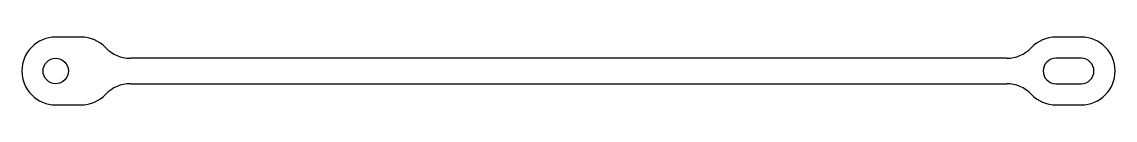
# Model space of a CAD drawing. Header units: millimetres. Extents: x -64 to 64, y -73 to -64.
import ezdxf

# ---------------------------------------------------------------- set-up
doc = ezdxf.new("R2010")
doc.units = ezdxf.units.MM
doc.layers.get('0').update_dxf_attribs({"linetype": 'CONTINUOUS'})

msp = doc.modelspace()

# ---------------------------------------------------------------- linework, layer by layer
for p, q in [((-57.5, -64.5), (-60.5, -64.5)), ((60.5, -64.5), (57.5, -64.5)), ((60.5, -64.5), (57.5, -64.5)), ((51.69, -67), (-51.69, -67)), ((-51.69, -70), (51.69, -70)), ((-60.5, -72.5), (-57.5, -72.5)), ((57.5, -72.5), (60.5, -72.5)), ((57.5, -72.5), (60.5, -72.5))]:
    msp.add_line(p, q)
msp.add_lwpolyline([(57.5, -67, 1), (57.5, -70), (60.5, -70, 1), (60.5, -67)], format="xyb", close=True)
msp.add_circle((-60.5, -68.5), 1.5)
for centre, start, end in [((-60.5, -68.5), 90, 270), ((-57.5, -68.5), 43.4325, 90), ((57.5, -68.5), 90, 136.5675), ((60.5, -68.5), -90, 90), ((60.5, -68.5), -90, 90), ((-51.69, -63), 223.4325, 270), ((51.69, -63), 270, 316.5675), ((-51.69, -74), 90, 136.5675), ((51.69, -74), 43.4325, 90), ((-57.5, -68.5), 270, 316.5675), ((57.5, -68.5), 223.4325, 270)]:
    msp.add_arc(centre, 4, start, end)

doc.saveas('drawing.dxf')
